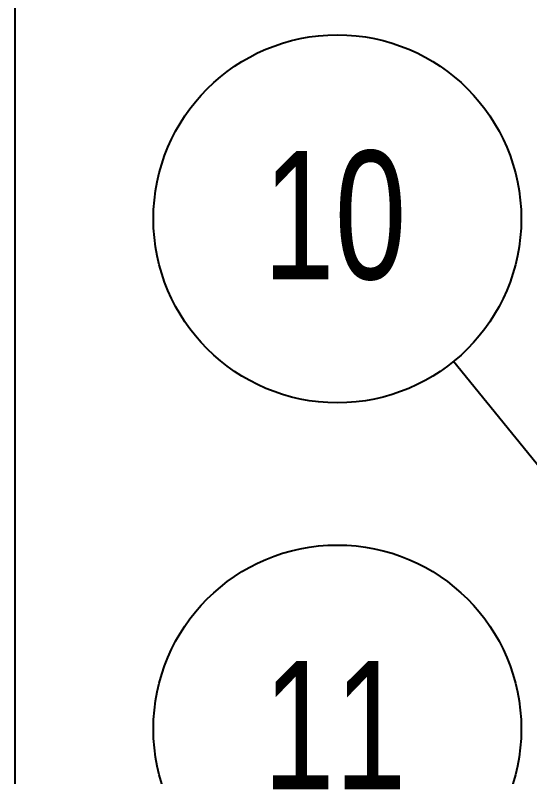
# Model space of a CAD drawing. Header units: inches. Extents: x 0.03 to 2.74, y 0.01 to 1.91.
# Drawn here: x 0.0275 to 0.0735, y 0.9703 to 1.0385 of the extents above; entities that cross this region are included whole.
import ezdxf

# ---------------------------------------------------------------- set-up
doc = ezdxf.new("R2010")
doc.units = ezdxf.units.IN
doc.header["$MEASUREMENT"] = 0
doc.layers.add('SLD-0_0', color=7, linetype='Continuous')
doc.styles.add('SLDTEXTSTYLE0', font='TXT', dxfattribs={"width": 0.75})
doc.dimstyles.new('SLDDIMSTYLE1', dxfattribs={"dimtxt": 0.18, "dimasz": 0.010833, "dimexe": 0, "dimexo": 0.0625, "dimgap": 0, "dimtad": 0, "dimtih": 1, "dimtoh": 1, "dimdec": 0, "dimrnd": 1e-09, "dimzin": 0, "dimdsep": 46, "dimtxsty": 'Standard', "dimsah": 1, "dimcen": 0.09, "dimadec": 0, "dimazin": 0, "dimtfac": 0.010833, "dimtdec": 0, "dimtofl": 0, "dimtmove": 0, "dimatfit": 3, "dimfxl": 1, "dimfrac": 2, "dimtolj": 1, "dimtzin": 0, "dimarcsym": 0})

# ---------------------------------------------------------------- blocks, each defined once
blk = doc.blocks.new('SW_NOTE_27')
at = {"layer": 'SLD-0_0', "color": 0}
blk.add_circle((-0.010389, 0.012769), 0.016462, dxfattribs=at)
at = {"layer": 'SLD-0_0', "color": 0, "insert": (-0.01062, 0.018852), "char_height": 0.0114829, "attachment_point": 2, "style": 'SLDTEXTSTYLE0'}
blk.add_mtext('10', dxfattribs=at)
blk = doc.blocks.new('SW_NOTE_29')
at = {"layer": 'SLD-0_0', "color": 0}
blk.add_circle((-0.015195, 0.006333), 0.016462, dxfattribs=at)
at = {"layer": 'SLD-0_0', "color": 0, "insert": (-0.015426, 0.012416), "char_height": 0.0114829, "attachment_point": 2, "style": 'SLDTEXTSTYLE0'}
blk.add_mtext('11', dxfattribs=at)

msp = doc.modelspace()

# ---------------------------------------------------------------- linework, layer by layer
at = {"layer": 'SLD-0_0'}
msp.add_line((0.02745091, 0.01017577), (0.02745091, 1.9065359), dxfattribs=at)

# ---------------------------------------------------------------- block references
for name, p in [('SW_NOTE_27', (0.06667198, 1.00746893)), ('SW_NOTE_29', (0.07147763, 0.9682572))]:
    msp.add_blockref(name, p, dxfattribs=at)

# ---------------------------------------------------------------- leaders
msp.add_leader([(0.10284747, 0.96300559), (0.06667198, 1.00746893)], dimstyle='SLDDIMSTYLE1', override={"dimscale": 1, "dimgap": 0, "dimtad": 0, "dimclrd": 0}, dxfattribs=at)

doc.saveas('drawing.dxf')
